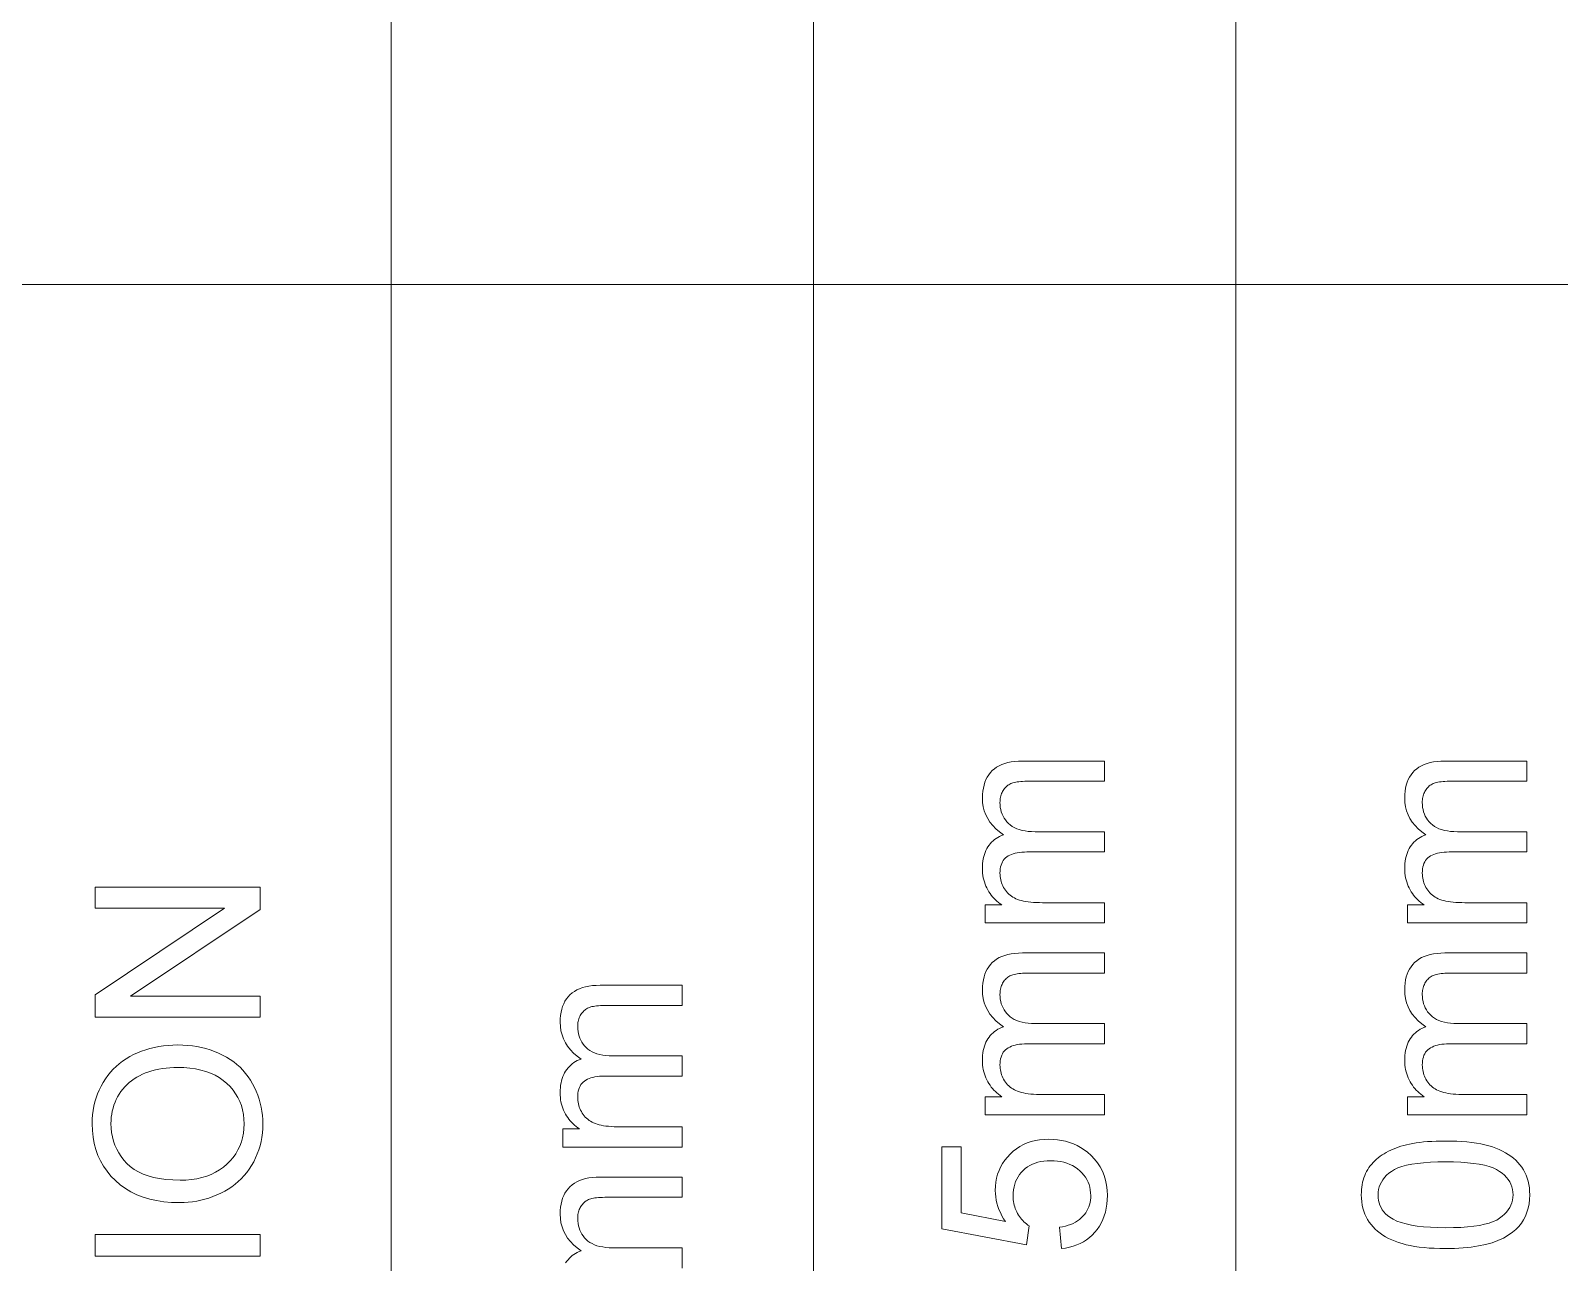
# Model space of a CAD drawing. Extents: x 23 to 417, y 3 to 294.
# Drawn here: x 213.25 to 222.52, y 19.34 to 26.81 of the extents above; entities that cross this region are included whole.
import ezdxf

# ---------------------------------------------------------------- set-up
doc = ezdxf.new("R2010")
doc.units = 0

msp = doc.modelspace()

# ---------------------------------------------------------------- linework, layer by layer
at = {"color": 7, "lineweight": 13}
for p, q in [((215.4379, 10.2717), (215.4379, 50.2717)), ((217.9986, 10.2717), (217.9986, 50.2717)), ((220.5593, 10.2717), (220.5593, 50.2717)), ((182.1487, 25.2717), (230.8022, 25.2717))]:
    msp.add_line(p, q, dxfattribs=at)
for points in [[(219.7633, 21.3986), (219.0388, 21.3986), (219.0388, 21.5084), (219.1405, 21.5084), (219.1301, 21.5155), (219.12, 21.523), (219.1104, 21.5309), (219.1013, 21.5393), (219.0925, 21.5482), (219.0841, 21.5575), (219.0762, 21.5672), (219.0687, 21.5774), (219.0616, 21.5881), (219.0549, 21.5991), (219.0487, 21.6106), (219.0432, 21.6224), (219.0384, 21.6345), (219.0341, 21.647), (219.0306, 21.6597), (219.0277, 21.6727), (219.0254, 21.6861), (219.0238, 21.6998), (219.0228, 21.7138), (219.0225, 21.7281), (219.0228, 21.7439), (219.0238, 21.7591), (219.0255, 21.7738), (219.0278, 21.7878), (219.0308, 21.8013), (219.0345, 21.8142), (219.0389, 21.8266), (219.0439, 21.8383), (219.0496, 21.8495), (219.0559, 21.8601), (219.0629, 21.8701), (219.0703, 21.8794), (219.0784, 21.8882), (219.0869, 21.8964), (219.096, 21.904), (219.1056, 21.9109), (219.1157, 21.9173), (219.1264, 21.923), (219.1376, 21.9282), (219.1494, 21.9327), (219.1253, 21.9504), (219.1037, 21.9692), (219.0847, 21.9889), (219.0682, 22.0098), (219.0542, 22.0316), (219.0428, 22.0545), (219.0339, 22.0784), (219.0276, 22.1034), (219.0238, 22.1294), (219.0225, 22.1564), (219.0231, 22.1775), (219.0249, 22.1976), (219.0279, 22.2166), (219.032, 22.2347), (219.0374, 22.2518), (219.044, 22.2679), (219.0517, 22.2829), (219.0607, 22.297), (219.0708, 22.3101), (219.0822, 22.3222), (219.0948, 22.3332), (219.1086, 22.3431), (219.1238, 22.3518), (219.1402, 22.3593), (219.158, 22.3657), (219.177, 22.3709), (219.1973, 22.375), (219.2189, 22.3779), (219.2418, 22.3796), (219.266, 22.3802), (219.7633, 22.3802), (219.7633, 22.2581), (219.3069, 22.2581), (219.2926, 22.258), (219.2791, 22.2576), (219.2664, 22.257), (219.2546, 22.2562), (219.2436, 22.2551), (219.2334, 22.2538), (219.224, 22.2522), (219.2155, 22.2504), (219.2077, 22.2484), (219.2009, 22.2461), (219.1945, 22.2436), (219.1884, 22.2406), (219.1826, 22.2372), (219.177, 22.2335), (219.1716, 22.2293), (219.1665, 22.2248), (219.1617, 22.2199), (219.1571, 22.2146), (219.1528, 22.2089), (219.1487, 22.2028), (219.1449, 22.1964), (219.1416, 22.1898), (219.1386, 22.183), (219.136, 22.176), (219.1338, 22.1687), (219.1321, 22.1612), (219.1307, 22.1536), (219.1297, 22.1456), (219.1291, 22.1375), (219.1289, 22.1292), (219.1294, 22.1141), (219.1309, 22.0996), (219.1335, 22.0857), (219.137, 22.0722), (219.1416, 22.0592), (219.1472, 22.0468), (219.1538, 22.0349), (219.1614, 22.0235), (219.1701, 22.0126), (219.1797, 22.0023), (219.1905, 21.9927), (219.2025, 21.9841), (219.2157, 21.9765), (219.2301, 21.97), (219.2458, 21.9644), (219.2627, 21.9599), (219.2808, 21.9564), (219.3001, 21.9538), (219.3206, 21.9523), (219.3424, 21.9518), (219.7633, 21.9518), (219.7633, 21.829), (219.2926, 21.829), (219.2766, 21.8287), (219.2615, 21.8278), (219.2472, 21.8263), (219.2337, 21.8242), (219.221, 21.8215), (219.2091, 21.8182), (219.1981, 21.8143), (219.1878, 21.8098), (219.1784, 21.8047), (219.1698, 21.799), (219.162, 21.7926), (219.1551, 21.7855), (219.149, 21.7776), (219.1436, 21.7689), (219.1391, 21.7594), (219.1354, 21.7492), (219.1326, 21.7383), (219.1305, 21.7265), (219.1293, 21.714), (219.1289, 21.7008), (219.1292, 21.6905), (219.13, 21.6804), (219.1313, 21.6704), (219.1333, 21.6606), (219.1357, 21.6509), (219.1387, 21.6414), (219.1423, 21.632), (219.1464, 21.6229), (219.151, 21.6138), (219.1562, 21.6049), (219.1619, 21.5964), (219.1681, 21.5883), (219.1748, 21.5807), (219.1821, 21.5736), (219.1898, 21.567), (219.198, 21.5609), (219.2067, 21.5552), (219.216, 21.55), (219.2257, 21.5454), (219.236, 21.5412), (219.247, 21.5374), (219.2589, 21.534), (219.2717, 21.5311), (219.2854, 21.5285), (219.3001, 21.5263), (219.3157, 21.5246), (219.3322, 21.5232), (219.3497, 21.5222), (219.3681, 21.5216), (219.3874, 21.5214), (219.7633, 21.5214)], [(222.324, 21.3986), (221.5996, 21.3986), (221.5996, 21.5084), (221.7012, 21.5084), (221.6908, 21.5155), (221.6808, 21.523), (221.6712, 21.5309), (221.662, 21.5393), (221.6532, 21.5482), (221.6449, 21.5575), (221.6369, 21.5672), (221.6294, 21.5774), (221.6223, 21.5881), (221.6156, 21.5991), (221.6094, 21.6106), (221.6039, 21.6224), (221.5991, 21.6345), (221.5949, 21.647), (221.5913, 21.6597), (221.5884, 21.6727), (221.5861, 21.6861), (221.5845, 21.6998), (221.5835, 21.7138), (221.5832, 21.7281), (221.5835, 21.7439), (221.5845, 21.7591), (221.5862, 21.7738), (221.5885, 21.7878), (221.5916, 21.8013), (221.5952, 21.8142), (221.5996, 21.8266), (221.6046, 21.8383), (221.6103, 21.8495), (221.6166, 21.8601), (221.6236, 21.8701), (221.6311, 21.8794), (221.6391, 21.8882), (221.6476, 21.8964), (221.6567, 21.904), (221.6663, 21.9109), (221.6765, 21.9173), (221.6871, 21.923), (221.6983, 21.9282), (221.7101, 21.9327), (221.686, 21.9504), (221.6644, 21.9692), (221.6454, 21.9889), (221.6289, 22.0098), (221.6149, 22.0316), (221.6035, 22.0545), (221.5946, 22.0784), (221.5883, 22.1034), (221.5845, 22.1294), (221.5832, 22.1564), (221.5838, 22.1775), (221.5856, 22.1976), (221.5886, 22.2166), (221.5927, 22.2347), (221.5981, 22.2518), (221.6047, 22.2679), (221.6124, 22.2829), (221.6214, 22.297), (221.6315, 22.3101), (221.6429, 22.3222), (221.6555, 22.3332), (221.6693, 22.3431), (221.6845, 22.3518), (221.7009, 22.3593), (221.7187, 22.3657), (221.7377, 22.3709), (221.758, 22.375), (221.7796, 22.3779), (221.8025, 22.3796), (221.8267, 22.3802), (222.324, 22.3802), (222.324, 22.2581), (221.8676, 22.2581), (221.8533, 22.258), (221.8398, 22.2576), (221.8272, 22.257), (221.8153, 22.2562), (221.8043, 22.2551), (221.7941, 22.2538), (221.7847, 22.2522), (221.7762, 22.2504), (221.7685, 22.2484), (221.7616, 22.2461), (221.7552, 22.2436), (221.7491, 22.2406), (221.7433, 22.2372), (221.7377, 22.2335), (221.7323, 22.2293), (221.7272, 22.2248), (221.7224, 22.2199), (221.7178, 22.2146), (221.7135, 22.2089), (221.7094, 22.2028), (221.7056, 22.1964), (221.7023, 22.1898), (221.6993, 22.183), (221.6967, 22.176), (221.6945, 22.1687), (221.6928, 22.1612), (221.6914, 22.1536), (221.6904, 22.1456), (221.6898, 22.1375), (221.6896, 22.1292), (221.6901, 22.1141), (221.6917, 22.0996), (221.6942, 22.0857), (221.6977, 22.0722), (221.7023, 22.0592), (221.7079, 22.0468), (221.7145, 22.0349), (221.7221, 22.0235), (221.7308, 22.0126), (221.7404, 22.0023), (221.7512, 21.9927), (221.7632, 21.9841), (221.7764, 21.9765), (221.7908, 21.97), (221.8065, 21.9644), (221.8234, 21.9599), (221.8415, 21.9564), (221.8608, 21.9538), (221.8813, 21.9523), (221.9031, 21.9518), (222.324, 21.9518), (222.324, 21.829), (221.8533, 21.829), (221.8374, 21.8287), (221.8222, 21.8278), (221.8079, 21.8263), (221.7944, 21.8242), (221.7817, 21.8215), (221.7698, 21.8182), (221.7588, 21.8143), (221.7486, 21.8098), (221.7391, 21.8047), (221.7305, 21.799), (221.7228, 21.7926), (221.7158, 21.7855), (221.7097, 21.7776), (221.7043, 21.7689), (221.6998, 21.7594), (221.6962, 21.7492), (221.6933, 21.7383), (221.6913, 21.7265), (221.69, 21.714), (221.6896, 21.7008), (221.6899, 21.6905), (221.6907, 21.6804), (221.6921, 21.6704), (221.694, 21.6606), (221.6964, 21.6509), (221.6994, 21.6414), (221.703, 21.632), (221.7071, 21.6229), (221.7117, 21.6138), (221.7169, 21.6049), (221.7226, 21.5964), (221.7288, 21.5883), (221.7355, 21.5807), (221.7428, 21.5736), (221.7505, 21.567), (221.7587, 21.5609), (221.7675, 21.5552), (221.7767, 21.55), (221.7865, 21.5454), (221.7967, 21.5412), (221.8077, 21.5374), (221.8196, 21.534), (221.8324, 21.5311), (221.8461, 21.5285), (221.8608, 21.5263), (221.8764, 21.5246), (221.893, 21.5232), (221.9104, 21.5222), (221.9288, 21.5216), (221.9481, 21.5214), (222.324, 21.5214)], [(214.6419, 20.8277), (213.6419, 20.8277), (213.6419, 20.9634), (214.427, 21.4886), (213.6419, 21.4886), (213.6419, 21.6155), (214.6419, 21.6155), (214.6419, 21.4798), (213.856, 20.9545), (214.6419, 20.9545)], [(219.7633, 20.2349), (219.0388, 20.2349), (219.0388, 20.3447), (219.1405, 20.3447), (219.1301, 20.3518), (219.12, 20.3593), (219.1104, 20.3672), (219.1013, 20.3756), (219.0925, 20.3844), (219.0841, 20.3937), (219.0762, 20.4035), (219.0687, 20.4137), (219.0616, 20.4243), (219.0549, 20.4354), (219.0487, 20.4469), (219.0432, 20.4587), (219.0384, 20.4708), (219.0341, 20.4832), (219.0306, 20.496), (219.0277, 20.509), (219.0254, 20.5224), (219.0238, 20.5361), (219.0228, 20.5501), (219.0225, 20.5644), (219.0228, 20.5802), (219.0238, 20.5954), (219.0255, 20.61), (219.0278, 20.6241), (219.0308, 20.6376), (219.0345, 20.6505), (219.0389, 20.6628), (219.0439, 20.6746), (219.0496, 20.6858), (219.0559, 20.6964), (219.0629, 20.7063), (219.0703, 20.7157), (219.0784, 20.7245), (219.0869, 20.7327), (219.096, 20.7403), (219.1056, 20.7472), (219.1157, 20.7536), (219.1264, 20.7593), (219.1376, 20.7645), (219.1494, 20.769), (219.1253, 20.7867), (219.1037, 20.8055), (219.0847, 20.8252), (219.0682, 20.8461), (219.0542, 20.8679), (219.0428, 20.8908), (219.0339, 20.9147), (219.0276, 20.9397), (219.0238, 20.9657), (219.0225, 20.9927), (219.0231, 21.0138), (219.0249, 21.0339), (219.0279, 21.0529), (219.032, 21.071), (219.0374, 21.0881), (219.044, 21.1041), (219.0517, 21.1192), (219.0607, 21.1333), (219.0708, 21.1464), (219.0822, 21.1585), (219.0948, 21.1695), (219.1086, 21.1794), (219.1238, 21.1881), (219.1402, 21.1956), (219.158, 21.202), (219.177, 21.2072), (219.1973, 21.2113), (219.2189, 21.2142), (219.2418, 21.2159), (219.266, 21.2165), (219.7633, 21.2165), (219.7633, 21.0944), (219.3069, 21.0944), (219.2926, 21.0943), (219.2791, 21.0939), (219.2664, 21.0933), (219.2546, 21.0925), (219.2436, 21.0914), (219.2334, 21.0901), (219.224, 21.0885), (219.2155, 21.0867), (219.2077, 21.0847), (219.2009, 21.0824), (219.1945, 21.0799), (219.1884, 21.0769), (219.1826, 21.0735), (219.177, 21.0698), (219.1716, 21.0656), (219.1665, 21.0611), (219.1617, 21.0562), (219.1571, 21.0509), (219.1528, 21.0452), (219.1487, 21.0391), (219.1449, 21.0327), (219.1416, 21.0261), (219.1386, 21.0193), (219.136, 21.0123), (219.1338, 21.005), (219.1321, 20.9975), (219.1307, 20.9898), (219.1297, 20.9819), (219.1291, 20.9738), (219.1289, 20.9655), (219.1294, 20.9504), (219.1309, 20.9359), (219.1335, 20.9219), (219.137, 20.9085), (219.1416, 20.8955), (219.1472, 20.8831), (219.1538, 20.8712), (219.1614, 20.8598), (219.1701, 20.8489), (219.1797, 20.8386), (219.1905, 20.829), (219.2025, 20.8204), (219.2157, 20.8128), (219.2301, 20.8063), (219.2458, 20.8007), (219.2627, 20.7962), (219.2808, 20.7926), (219.3001, 20.7901), (219.3206, 20.7886), (219.3424, 20.7881), (219.7633, 20.7881), (219.7633, 20.6653), (219.2926, 20.6653), (219.2766, 20.665), (219.2615, 20.6641), (219.2472, 20.6626), (219.2337, 20.6605), (219.221, 20.6578), (219.2091, 20.6545), (219.1981, 20.6506), (219.1878, 20.6461), (219.1784, 20.641), (219.1698, 20.6353), (219.162, 20.6289), (219.1551, 20.6218), (219.149, 20.6139), (219.1436, 20.6052), (219.1391, 20.5957), (219.1354, 20.5855), (219.1326, 20.5746), (219.1305, 20.5628), (219.1293, 20.5503), (219.1289, 20.5371), (219.1292, 20.5268), (219.13, 20.5167), (219.1313, 20.5067), (219.1333, 20.4969), (219.1357, 20.4872), (219.1387, 20.4777), (219.1423, 20.4683), (219.1464, 20.4591), (219.151, 20.4501), (219.1562, 20.4412), (219.1619, 20.4327), (219.1681, 20.4246), (219.1748, 20.417), (219.1821, 20.4099), (219.1898, 20.4033), (219.198, 20.3972), (219.2067, 20.3915), (219.216, 20.3863), (219.2257, 20.3817), (219.236, 20.3775), (219.247, 20.3737), (219.2589, 20.3703), (219.2717, 20.3674), (219.2854, 20.3648), (219.3001, 20.3626), (219.3157, 20.3608), (219.3322, 20.3595), (219.3497, 20.3585), (219.3681, 20.3579), (219.3874, 20.3577), (219.7633, 20.3577)], [(222.324, 20.2349), (221.5996, 20.2349), (221.5996, 20.3447), (221.7012, 20.3447), (221.6908, 20.3518), (221.6808, 20.3593), (221.6712, 20.3672), (221.662, 20.3756), (221.6532, 20.3844), (221.6449, 20.3937), (221.6369, 20.4035), (221.6294, 20.4137), (221.6223, 20.4243), (221.6156, 20.4354), (221.6094, 20.4469), (221.6039, 20.4587), (221.5991, 20.4708), (221.5949, 20.4832), (221.5913, 20.496), (221.5884, 20.509), (221.5861, 20.5224), (221.5845, 20.5361), (221.5835, 20.5501), (221.5832, 20.5644), (221.5835, 20.5802), (221.5845, 20.5954), (221.5862, 20.61), (221.5885, 20.6241), (221.5916, 20.6376), (221.5952, 20.6505), (221.5996, 20.6628), (221.6046, 20.6746), (221.6103, 20.6858), (221.6166, 20.6964), (221.6236, 20.7063), (221.6311, 20.7157), (221.6391, 20.7245), (221.6476, 20.7327), (221.6567, 20.7403), (221.6663, 20.7472), (221.6765, 20.7536), (221.6871, 20.7593), (221.6983, 20.7645), (221.7101, 20.769), (221.686, 20.7867), (221.6644, 20.8055), (221.6454, 20.8252), (221.6289, 20.8461), (221.6149, 20.8679), (221.6035, 20.8908), (221.5946, 20.9147), (221.5883, 20.9397), (221.5845, 20.9657), (221.5832, 20.9927), (221.5838, 21.0138), (221.5856, 21.0339), (221.5886, 21.0529), (221.5927, 21.071), (221.5981, 21.0881), (221.6047, 21.1041), (221.6124, 21.1192), (221.6214, 21.1333), (221.6315, 21.1464), (221.6429, 21.1585), (221.6555, 21.1695), (221.6693, 21.1794), (221.6845, 21.1881), (221.7009, 21.1956), (221.7187, 21.202), (221.7377, 21.2072), (221.758, 21.2113), (221.7796, 21.2142), (221.8025, 21.2159), (221.8267, 21.2165), (222.324, 21.2165), (222.324, 21.0944), (221.8676, 21.0944), (221.8533, 21.0943), (221.8398, 21.0939), (221.8272, 21.0933), (221.8153, 21.0925), (221.8043, 21.0914), (221.7941, 21.0901), (221.7847, 21.0885), (221.7762, 21.0867), (221.7685, 21.0847), (221.7616, 21.0824), (221.7552, 21.0799), (221.7491, 21.0769), (221.7433, 21.0735), (221.7377, 21.0698), (221.7323, 21.0656), (221.7272, 21.0611), (221.7224, 21.0562), (221.7178, 21.0509), (221.7135, 21.0452), (221.7094, 21.0391), (221.7056, 21.0327), (221.7023, 21.0261), (221.6993, 21.0193), (221.6967, 21.0123), (221.6945, 21.005), (221.6928, 20.9975), (221.6914, 20.9898), (221.6904, 20.9819), (221.6898, 20.9738), (221.6896, 20.9655), (221.6901, 20.9504), (221.6917, 20.9359), (221.6942, 20.9219), (221.6977, 20.9085), (221.7023, 20.8955), (221.7079, 20.8831), (221.7145, 20.8712), (221.7221, 20.8598), (221.7308, 20.8489), (221.7404, 20.8386), (221.7512, 20.829), (221.7632, 20.8204), (221.7764, 20.8128), (221.7908, 20.8063), (221.8065, 20.8007), (221.8234, 20.7962), (221.8415, 20.7926), (221.8608, 20.7901), (221.8813, 20.7886), (221.9031, 20.7881), (222.324, 20.7881), (222.324, 20.6653), (221.8533, 20.6653), (221.8374, 20.665), (221.8222, 20.6641), (221.8079, 20.6626), (221.7944, 20.6605), (221.7817, 20.6578), (221.7698, 20.6545), (221.7588, 20.6506), (221.7486, 20.6461), (221.7391, 20.641), (221.7305, 20.6353), (221.7228, 20.6289), (221.7158, 20.6218), (221.7097, 20.6139), (221.7043, 20.6052), (221.6998, 20.5957), (221.6962, 20.5855), (221.6933, 20.5746), (221.6913, 20.5628), (221.69, 20.5503), (221.6896, 20.5371), (221.6899, 20.5268), (221.6907, 20.5167), (221.6921, 20.5067), (221.694, 20.4969), (221.6964, 20.4872), (221.6994, 20.4777), (221.703, 20.4683), (221.7071, 20.4591), (221.7117, 20.4501), (221.7169, 20.4412), (221.7226, 20.4327), (221.7288, 20.4246), (221.7355, 20.417), (221.7428, 20.4099), (221.7505, 20.4033), (221.7587, 20.3972), (221.7675, 20.3915), (221.7767, 20.3863), (221.7865, 20.3817), (221.7967, 20.3775), (221.8077, 20.3737), (221.8196, 20.3703), (221.8324, 20.3674), (221.8461, 20.3648), (221.8608, 20.3626), (221.8764, 20.3608), (221.893, 20.3595), (221.9104, 20.3585), (221.9288, 20.3579), (221.9481, 20.3577), (222.324, 20.3577)], [(217.2026, 20.0391), (216.4781, 20.0391), (216.4781, 20.1489), (216.5798, 20.1489), (216.5694, 20.156), (216.5593, 20.1635), (216.5497, 20.1714), (216.5405, 20.1798), (216.5318, 20.1887), (216.5234, 20.198), (216.5155, 20.2077), (216.508, 20.2179), (216.5009, 20.2286), (216.4942, 20.2397), (216.488, 20.2511), (216.4825, 20.2629), (216.4776, 20.275), (216.4734, 20.2875), (216.4699, 20.3002), (216.4669, 20.3133), (216.4647, 20.3266), (216.4631, 20.3403), (216.4621, 20.3543), (216.4618, 20.3686), (216.4621, 20.3844), (216.4631, 20.3996), (216.4648, 20.4143), (216.4671, 20.4283), (216.4701, 20.4418), (216.4738, 20.4547), (216.4781, 20.4671), (216.4832, 20.4788), (216.4888, 20.49), (216.4952, 20.5006), (216.5022, 20.5106), (216.5096, 20.52), (216.5176, 20.5287), (216.5262, 20.5369), (216.5353, 20.5445), (216.5449, 20.5515), (216.555, 20.5578), (216.5657, 20.5636), (216.5769, 20.5687), (216.5886, 20.5732), (216.5645, 20.5909), (216.543, 20.6097), (216.5239, 20.6295), (216.5074, 20.6503), (216.4935, 20.6721), (216.4821, 20.695), (216.4732, 20.719), (216.4668, 20.7439), (216.463, 20.7699), (216.4618, 20.797), (216.4624, 20.818), (216.4642, 20.8381), (216.4671, 20.8571), (216.4713, 20.8752), (216.4767, 20.8923), (216.4833, 20.9084), (216.491, 20.9235), (216.5, 20.9375), (216.5101, 20.9506), (216.5215, 20.9627), (216.534, 20.9737), (216.5479, 20.9836), (216.5631, 20.9923), (216.5795, 20.9998), (216.5973, 21.0062), (216.6163, 21.0114), (216.6366, 21.0155), (216.6582, 21.0184), (216.6811, 21.0201), (216.7053, 21.0207), (217.2026, 21.0207), (217.2026, 20.8986), (216.7462, 20.8986), (216.7319, 20.8985), (216.7184, 20.8981), (216.7057, 20.8975), (216.6939, 20.8967), (216.6829, 20.8956), (216.6727, 20.8943), (216.6633, 20.8928), (216.6548, 20.891), (216.647, 20.8889), (216.6402, 20.8867), (216.6338, 20.8841), (216.6277, 20.8811), (216.6218, 20.8778), (216.6162, 20.874), (216.6109, 20.8699), (216.6058, 20.8653), (216.601, 20.8604), (216.5964, 20.8551), (216.592, 20.8494), (216.588, 20.8433), (216.5842, 20.837), (216.5808, 20.8304), (216.5779, 20.8235), (216.5753, 20.8165), (216.5731, 20.8092), (216.5714, 20.8018), (216.57, 20.7941), (216.569, 20.7862), (216.5684, 20.778), (216.5682, 20.7697), (216.5687, 20.7547), (216.5702, 20.7402), (216.5728, 20.7262), (216.5763, 20.7127), (216.5809, 20.6998), (216.5865, 20.6873), (216.5931, 20.6754), (216.6007, 20.664), (216.6093, 20.6532), (216.619, 20.6428), (216.6298, 20.6332), (216.6418, 20.6246), (216.655, 20.6171), (216.6694, 20.6105), (216.6851, 20.6049), (216.702, 20.6004), (216.7201, 20.5969), (216.7394, 20.5943), (216.7599, 20.5928), (216.7817, 20.5923), (217.2026, 20.5923), (217.2026, 20.4695), (216.7319, 20.4695), (216.7159, 20.4692), (216.7008, 20.4683), (216.6865, 20.4668), (216.673, 20.4647), (216.6603, 20.462), (216.6484, 20.4587), (216.6373, 20.4548), (216.6271, 20.4503), (216.6177, 20.4452), (216.6091, 20.4395), (216.6013, 20.4331), (216.5944, 20.426), (216.5882, 20.4181), (216.5829, 20.4094), (216.5784, 20.4), (216.5747, 20.3898), (216.5719, 20.3788), (216.5698, 20.3671), (216.5686, 20.3546), (216.5682, 20.3413), (216.5685, 20.331), (216.5693, 20.3209), (216.5706, 20.3109), (216.5725, 20.3011), (216.575, 20.2914), (216.578, 20.2819), (216.5816, 20.2726), (216.5856, 20.2634), (216.5903, 20.2543), (216.5955, 20.2455), (216.6012, 20.2369), (216.6074, 20.2288), (216.6141, 20.2212), (216.6213, 20.2141), (216.6291, 20.2075), (216.6373, 20.2014), (216.646, 20.1957), (216.6553, 20.1906), (216.665, 20.1859), (216.6753, 20.1817), (216.6862, 20.1779), (216.6981, 20.1746), (216.711, 20.1716), (216.7247, 20.169), (216.7394, 20.1668), (216.755, 20.1651), (216.7715, 20.1637), (216.789, 20.1627), (216.8074, 20.1621), (216.8267, 20.1619), (217.2026, 20.1619)], [(214.1548, 19.7021), (214.1061, 19.7035), (214.0596, 19.7075), (214.0152, 19.7142), (213.9729, 19.7235), (213.9329, 19.7356), (213.895, 19.7503), (213.8592, 19.7677), (213.8257, 19.7877), (213.7942, 19.8104), (213.765, 19.8358), (213.7382, 19.8634), (213.7143, 19.8924), (213.6931, 19.9231), (213.6748, 19.9552), (213.6593, 19.989), (213.6467, 20.0243), (213.6368, 20.0611), (213.6298, 20.0995), (213.6255, 20.1395), (213.6241, 20.181), (213.6248, 20.2084), (213.6268, 20.2353), (213.6301, 20.2616), (213.6347, 20.2874), (213.6407, 20.3127), (213.6479, 20.3373), (213.6565, 20.3615), (213.6665, 20.3851), (213.6777, 20.4082), (213.6903, 20.4307), (213.704, 20.4524), (213.7188, 20.473), (213.7347, 20.4926), (213.7516, 20.5112), (213.7695, 20.5286), (213.7885, 20.5451), (213.8085, 20.5604), (213.8296, 20.5747), (213.8517, 20.588), (213.8748, 20.6002), (213.8988, 20.6113), (213.9234, 20.6212), (213.9487, 20.6299), (213.9746, 20.6375), (214.0011, 20.6439), (214.0282, 20.6492), (214.056, 20.6532), (214.0845, 20.6562), (214.1135, 20.6579), (214.1432, 20.6585), (214.1733, 20.6579), (214.2028, 20.656), (214.2316, 20.653), (214.2598, 20.6487), (214.2873, 20.6431), (214.3142, 20.6364), (214.3405, 20.6284), (214.3661, 20.6192), (214.3911, 20.6088), (214.4154, 20.5971), (214.4388, 20.5843), (214.4611, 20.5705), (214.4822, 20.5557), (214.5021, 20.5398), (214.5209, 20.5229), (214.5385, 20.505), (214.5549, 20.4861), (214.5702, 20.4661), (214.5843, 20.4452), (214.5972, 20.4232), (214.6089, 20.4005), (214.6194, 20.3774), (214.6287, 20.354), (214.6367, 20.3303), (214.6435, 20.3062), (214.649, 20.2817), (214.6534, 20.2569), (214.6564, 20.2317), (214.6583, 20.2062), (214.6589, 20.1803), (214.6582, 20.1524), (214.6562, 20.125), (214.6528, 20.0983), (214.648, 20.0722), (214.6419, 20.0466), (214.6344, 20.0217), (214.6255, 19.9973), (214.6153, 19.9736), (214.6037, 19.9505), (214.5907, 19.9279), (214.5766, 19.9062), (214.5614, 19.8856), (214.5453, 19.8661), (214.5282, 19.8476), (214.51, 19.8302), (214.4909, 19.8139), (214.4708, 19.7987), (214.4497, 19.7845), (214.4276, 19.7714), (214.4045, 19.7594), (214.3807, 19.7486), (214.3567, 19.7388), (214.3324, 19.7302), (214.3079, 19.7228), (214.2831, 19.7165), (214.258, 19.7113), (214.2326, 19.7073), (214.2069, 19.7044), (214.181, 19.7027)], [(214.1569, 19.8386), (214.1922, 19.8395), (214.2261, 19.8425), (214.2584, 19.8473), (214.2892, 19.8541), (214.3185, 19.8629), (214.3462, 19.8736), (214.3723, 19.8862), (214.397, 19.9008), (214.4201, 19.9173), (214.4417, 19.9358), (214.4614, 19.9557), (214.4791, 19.9766), (214.4947, 19.9986), (214.5082, 20.0215), (214.5197, 20.0453), (214.529, 20.0702), (214.5363, 20.0961), (214.5415, 20.123), (214.5446, 20.1508), (214.5457, 20.1796), (214.5446, 20.209), (214.5415, 20.2373), (214.5362, 20.2645), (214.5289, 20.2907), (214.5194, 20.3158), (214.5079, 20.3399), (214.4942, 20.3629), (214.4785, 20.3848), (214.4606, 20.4057), (214.4406, 20.4255), (214.4187, 20.4439), (214.3951, 20.4603), (214.3697, 20.4748), (214.3425, 20.4873), (214.3136, 20.4979), (214.2829, 20.5066), (214.2504, 20.5134), (214.2162, 20.5182), (214.1803, 20.5211), (214.1425, 20.5221), (214.1184, 20.5217), (214.0949, 20.5204), (214.0721, 20.5184), (214.0498, 20.5155), (214.0282, 20.5118), (214.0072, 20.5072), (213.9868, 20.5018), (213.967, 20.4957), (213.9479, 20.4886), (213.9294, 20.4808), (213.9116, 20.4722), (213.8946, 20.4628), (213.8784, 20.4526), (213.8631, 20.4417), (213.8485, 20.43), (213.8348, 20.4175), (213.8219, 20.4043), (213.8099, 20.3903), (213.7986, 20.3756), (213.7882, 20.3601), (213.7787, 20.344), (213.7701, 20.3275), (213.7626, 20.3106), (213.7561, 20.2934), (213.7506, 20.2757), (213.7461, 20.2577), (213.7426, 20.2393), (213.7401, 20.2205), (213.7385, 20.2013), (213.738, 20.1817), (213.739, 20.154), (213.7419, 20.127), (213.7467, 20.1009), (213.7535, 20.0755), (213.7622, 20.051), (213.7728, 20.0272), (213.7853, 20.0042), (213.7998, 19.982), (213.8162, 19.9605), (213.8346, 19.9399), (213.8552, 19.9206), (213.8783, 19.9034), (213.9041, 19.8882), (213.9325, 19.875), (213.9634, 19.8639), (213.9969, 19.8548), (214.033, 19.8477), (214.0717, 19.8426), (214.113, 19.8396)], [(219.5013, 19.4238), (219.4904, 19.5528), (219.5088, 19.556), (219.5262, 19.56), (219.5427, 19.5648), (219.5583, 19.5703), (219.5729, 19.5766), (219.5866, 19.5836), (219.5993, 19.5914), (219.6111, 19.5999), (219.622, 19.6092), (219.632, 19.6193), (219.641, 19.6299), (219.649, 19.641), (219.6561, 19.6525), (219.6623, 19.6645), (219.6675, 19.6768), (219.6718, 19.6896), (219.6751, 19.7029), (219.6775, 19.7165), (219.6789, 19.7306), (219.6794, 19.7451), (219.6787, 19.7626), (219.6767, 19.7795), (219.6734, 19.7959), (219.6687, 19.8117), (219.6627, 19.827), (219.6553, 19.8417), (219.6466, 19.8559), (219.6366, 19.8695), (219.6252, 19.8826), (219.6125, 19.8952), (219.5987, 19.9069), (219.584, 19.9173), (219.5685, 19.9265), (219.5521, 19.9345), (219.5348, 19.9412), (219.5166, 19.9468), (219.4975, 19.9511), (219.4776, 19.9541), (219.4568, 19.956), (219.4352, 19.9566), (219.4146, 19.956), (219.3949, 19.9542), (219.3761, 19.9513), (219.3582, 19.9471), (219.3412, 19.9418), (219.3251, 19.9353), (219.3098, 19.9277), (219.2955, 19.9188), (219.282, 19.9088), (219.2694, 19.8976), (219.2579, 19.8854), (219.2476, 19.8725), (219.2384, 19.8589), (219.2306, 19.8445), (219.2239, 19.8295), (219.2184, 19.8136), (219.2142, 19.7971), (219.2111, 19.7798), (219.2093, 19.7618), (219.2087, 19.7431), (219.209, 19.7313), (219.2098, 19.7198), (219.2111, 19.7085), (219.213, 19.6975), (219.2154, 19.6866), (219.2184, 19.676), (219.2219, 19.6657), (219.226, 19.6555), (219.2305, 19.6456), (219.2356, 19.636), (219.2412, 19.6266), (219.2471, 19.6177), (219.2533, 19.6092), (219.2598, 19.6011), (219.2666, 19.5933), (219.2738, 19.5861), (219.2812, 19.5792), (219.289, 19.5727), (219.2971, 19.5666), (219.3056, 19.5609), (219.2906, 19.4457), (218.7769, 19.5425), (218.7769, 20.0398), (218.8942, 20.0398), (218.8942, 19.6408), (219.163, 19.5869), (219.1511, 19.605), (219.1404, 19.6232), (219.131, 19.6417), (219.1228, 19.6603), (219.1159, 19.6791), (219.1103, 19.6981), (219.1059, 19.7173), (219.1028, 19.7366), (219.1009, 19.7561), (219.1003, 19.7758), (219.1012, 19.8016), (219.1039, 19.8266), (219.1084, 19.8507), (219.1148, 19.874), (219.1229, 19.8966), (219.1329, 19.9182), (219.1447, 19.9391), (219.1583, 19.9592), (219.1737, 19.9784), (219.191, 19.9968), (219.2096, 20.0139), (219.2293, 20.0292), (219.2501, 20.0427), (219.2718, 20.0545), (219.2946, 20.0644), (219.3185, 20.0725), (219.3434, 20.0788), (219.3693, 20.0833), (219.3963, 20.086), (219.4243, 20.0869), (219.451, 20.0861), (219.4771, 20.0837), (219.5024, 20.0797), (219.527, 20.0742), (219.5508, 20.0671), (219.5739, 20.0584), (219.5963, 20.0481), (219.6179, 20.0362), (219.6388, 20.0228), (219.6589, 20.0077), (219.682, 19.9878), (219.7026, 19.9665), (219.7208, 19.9437), (219.7366, 19.9196), (219.75, 19.894), (219.7609, 19.867), (219.7694, 19.8387), (219.7755, 19.8089), (219.7791, 19.7777), (219.7803, 19.7451), (219.7796, 19.7183), (219.7773, 19.6926), (219.7735, 19.6678), (219.7681, 19.644), (219.7612, 19.6212), (219.7528, 19.5995), (219.7429, 19.5787), (219.7314, 19.5589), (219.7184, 19.5402), (219.7039, 19.5224), (219.6882, 19.5059), (219.6714, 19.4909), (219.6536, 19.4773), (219.6348, 19.4652), (219.6151, 19.4546), (219.5943, 19.4455), (219.5726, 19.4379), (219.5498, 19.4317), (219.5261, 19.427)], [(221.8308, 19.4238), (221.796, 19.4242), (221.7626, 19.4253), (221.7306, 19.4271), (221.7, 19.4297), (221.6708, 19.433), (221.6429, 19.437), (221.6164, 19.4417), (221.5914, 19.4472), (221.5677, 19.4534), (221.5453, 19.4603), (221.5242, 19.468), (221.5041, 19.4764), (221.4849, 19.4854), (221.4668, 19.4952), (221.4496, 19.5057), (221.4334, 19.5169), (221.4182, 19.5288), (221.404, 19.5414), (221.3908, 19.5548), (221.3786, 19.5688), (221.3674, 19.5836), (221.3574, 19.5991), (221.3486, 19.6153), (221.341, 19.6323), (221.3346, 19.6501), (221.3293, 19.6685), (221.3252, 19.6878), (221.3223, 19.7077), (221.3205, 19.7284), (221.3199, 19.7499), (221.3202, 19.7658), (221.3212, 19.7813), (221.3228, 19.7964), (221.3251, 19.8111), (221.328, 19.8254), (221.3316, 19.8394), (221.3358, 19.8529), (221.3406, 19.866), (221.3461, 19.8788), (221.3523, 19.8911), (221.3591, 19.903), (221.3664, 19.9145), (221.3743, 19.9256), (221.3828, 19.9363), (221.3919, 19.9465), (221.4015, 19.9563), (221.4117, 19.9657), (221.4225, 19.9747), (221.4338, 19.9832), (221.4458, 19.9914), (221.4582, 19.9991), (221.4712, 20.0065), (221.4848, 20.0136), (221.4988, 20.0203), (221.5135, 20.0267), (221.5286, 20.0327), (221.5443, 20.0384), (221.5605, 20.0438), (221.5772, 20.0488), (221.5945, 20.0534), (221.6126, 20.0577), (221.632, 20.0615), (221.6525, 20.0649), (221.6743, 20.0679), (221.6974, 20.0703), (221.7216, 20.0724), (221.7471, 20.0739), (221.7738, 20.0751), (221.8017, 20.0757), (221.8308, 20.076), (221.8653, 20.0756), (221.8985, 20.0745), (221.9303, 20.0727), (221.9607, 20.0702), (221.9898, 20.0669), (222.0176, 20.0629), (222.0439, 20.0582), (222.069, 20.0528), (222.0926, 20.0467), (222.1149, 20.0398), (222.136, 20.0322), (222.1562, 20.0239), (222.1754, 20.0149), (222.1936, 20.0051), (222.2108, 19.9947), (222.227, 19.9835), (222.2422, 19.9716), (222.2565, 19.959), (222.2697, 19.9457), (222.282, 19.9317), (222.2932, 19.9169), (222.3033, 19.9014), (222.3121, 19.8851), (222.3198, 19.8681), (222.3263, 19.8503), (222.3316, 19.8317), (222.3357, 19.8124), (222.3387, 19.7923), (222.3405, 19.7715), (222.341, 19.7499), (222.34, 19.7216), (222.3369, 19.6945), (222.3317, 19.6687), (222.3244, 19.6441), (222.3151, 19.6208), (222.3037, 19.5987), (222.2902, 19.5779), (222.2747, 19.5582), (222.2571, 19.5399), (222.2374, 19.5227), (222.2108, 19.504), (222.1812, 19.4871), (222.1483, 19.4723), (222.1124, 19.4594), (222.0733, 19.4486), (222.0311, 19.4397), (221.9857, 19.4327), (221.9372, 19.4278), (221.8856, 19.4248)], [(221.8308, 19.55), (221.8784, 19.5506), (221.9227, 19.5523), (221.9637, 19.5552), (222.0014, 19.5593), (222.0359, 19.5644), (222.067, 19.5708), (222.0948, 19.5783), (222.1194, 19.5869), (222.1406, 19.5967), (222.1586, 19.6077), (222.1741, 19.6195), (222.1879, 19.6318), (222.2001, 19.6447), (222.2107, 19.6581), (222.2197, 19.6721), (222.2271, 19.6865), (222.2328, 19.7016), (222.2368, 19.7171), (222.2393, 19.7332), (222.2401, 19.7499), (222.2393, 19.7665), (222.2368, 19.7827), (222.2327, 19.7982), (222.227, 19.8133), (222.2196, 19.8277), (222.2106, 19.8417), (222.2, 19.8551), (222.1877, 19.868), (222.1738, 19.8803), (222.1582, 19.8921), (222.1402, 19.9031), (222.1189, 19.9129), (222.0944, 19.9215), (222.0666, 19.929), (222.0354, 19.9354), (222.0011, 19.9405), (221.9634, 19.9446), (221.9225, 19.9475), (221.8783, 19.9492), (221.8308, 19.9498), (221.7831, 19.9492), (221.7387, 19.9475), (221.6976, 19.9446), (221.6598, 19.9405), (221.6253, 19.9354), (221.5942, 19.929), (221.5663, 19.9215), (221.5418, 19.9129), (221.5206, 19.9031), (221.5027, 19.8921), (221.4873, 19.8803), (221.4735, 19.8679), (221.4613, 19.855), (221.4508, 19.8415), (221.4418, 19.8274), (221.4345, 19.8128), (221.4288, 19.7976), (221.4248, 19.7818), (221.4223, 19.7654), (221.4215, 19.7485), (221.4223, 19.732), (221.4244, 19.7161), (221.428, 19.7009), (221.433, 19.6863), (221.4394, 19.6725), (221.4473, 19.6593), (221.4566, 19.6468), (221.4674, 19.635), (221.4796, 19.6239), (221.4932, 19.6135), (221.513, 19.6014), (221.5359, 19.5906), (221.5619, 19.5811), (221.591, 19.5729), (221.6233, 19.5659), (221.6586, 19.5602), (221.697, 19.5557), (221.7385, 19.5526), (221.7831, 19.5507)], [(214.6419, 19.3768), (213.6419, 19.3768), (213.6419, 19.5091), (214.6419, 19.5091)]]:
    msp.add_lwpolyline(points, close=True, dxfattribs=at)
msp.add_lwpolyline([(216.4952, 19.3369), (216.5022, 19.3469), (216.5096, 19.3563), (216.5176, 19.365), (216.5262, 19.3732), (216.5353, 19.3808), (216.5449, 19.3877), (216.555, 19.3941), (216.5657, 19.3998), (216.5769, 19.405), (216.5886, 19.4095), (216.5645, 19.4272), (216.543, 19.446), (216.5239, 19.4658), (216.5074, 19.4866), (216.4935, 19.5084), (216.4821, 19.5313), (216.4732, 19.5552), (216.4668, 19.5802), (216.463, 19.6062), (216.4618, 19.6333), (216.4624, 19.6543), (216.4642, 19.6744), (216.4671, 19.6934), (216.4713, 19.7115), (216.4767, 19.7286), (216.4833, 19.7447), (216.491, 19.7597), (216.5, 19.7738), (216.5101, 19.7869), (216.5215, 19.799), (216.534, 19.81), (216.5479, 19.8199), (216.5631, 19.8286), (216.5795, 19.8361), (216.5973, 19.8425), (216.6163, 19.8477), (216.6366, 19.8518), (216.6582, 19.8547), (216.6811, 19.8564), (216.7053, 19.857), (217.2026, 19.857), (217.2026, 19.7349), (216.7462, 19.7349), (216.7319, 19.7348), (216.7184, 19.7344), (216.7057, 19.7338), (216.6939, 19.733), (216.6829, 19.7319), (216.6727, 19.7306), (216.6633, 19.729), (216.6548, 19.7273), (216.647, 19.7252), (216.6402, 19.723), (216.6338, 19.7204), (216.6277, 19.7174), (216.6218, 19.714), (216.6162, 19.7103), (216.6109, 19.7062), (216.6058, 19.7016), (216.601, 19.6967), (216.5964, 19.6914), (216.592, 19.6857), (216.588, 19.6796), (216.5842, 19.6733), (216.5808, 19.6667), (216.5779, 19.6598), (216.5753, 19.6528), (216.5731, 19.6455), (216.5714, 19.6381), (216.57, 19.6304), (216.569, 19.6224), (216.5684, 19.6143), (216.5682, 19.606), (216.5687, 19.591), (216.5702, 19.5764), (216.5728, 19.5625), (216.5763, 19.549), (216.5809, 19.5361), (216.5865, 19.5236), (216.5931, 19.5117), (216.6007, 19.5003), (216.6093, 19.4894), (216.619, 19.4791), (216.6298, 19.4695), (216.6418, 19.4609), (216.655, 19.4534), (216.6694, 19.4468), (216.6851, 19.4412), (216.702, 19.4367), (216.7201, 19.4332), (216.7394, 19.4306), (216.7599, 19.4291), (216.7817, 19.4286), (217.2026, 19.4286), (217.2026, 19.3058)], dxfattribs=at)

doc.saveas('drawing.dxf')
